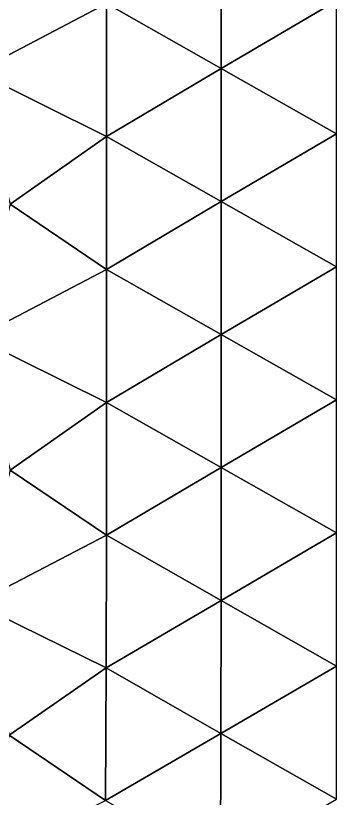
# Model space of a CAD drawing. Header units: metres. Extents: x 0 to 72, y -280 to 0.
# Drawn here: x 48 to 72.5, y -198.6 to -138.7 of the extents above; entities that cross this region are included whole.
import ezdxf

# ---------------------------------------------------------------- set-up
doc = ezdxf.new("R2010")
doc.units = ezdxf.units.M

msp = doc.modelspace()

# ---------------------------------------------------------------- linework, layer by layer
at = {"layer": 'layer', "color": 0}
for points in [[(44.9624, -143.028), (54.937, -137.783), (47.5752, -132.811)], [(63.7058, -142.764), (63.7031, -132.594), (54.937, -137.783)], [(63.7058, -142.764), (72.5, -137.585), (63.7031, -132.594)], [(72.5, -147.757), (72.5, -137.585), (63.7058, -142.764)], [(54.9391, -147.952), (54.937, -137.783), (44.9624, -143.028)], [(54.9391, -147.952), (63.7058, -142.764), (54.937, -137.783)], [(63.7063, -152.935), (63.7058, -142.764), (54.9391, -147.952)], [(63.7063, -152.935), (72.5, -147.757), (63.7058, -142.764)], [(47.5801, -153.146), (54.9391, -147.952), (44.9624, -143.028)], [(72.5, -157.93), (72.5, -147.757), (63.7063, -152.935)], [(54.9376, -158.121), (54.9391, -147.952), (47.5801, -153.146)], [(54.9376, -158.121), (63.7063, -152.935), (54.9391, -147.952)], [(44.9542, -163.361), (54.9376, -158.121), (47.5801, -153.146)], [(63.705, -163.106), (63.7063, -152.935), (54.9376, -158.121)], [(63.705, -163.106), (72.5, -157.93), (63.7063, -152.935)], [(72.5, -168.102), (72.5, -157.93), (63.705, -163.106)], [(54.9326, -168.289), (54.9376, -158.121), (44.9542, -163.361)], [(54.9326, -168.289), (63.705, -163.106), (54.9376, -158.121)], [(63.7012, -173.274), (63.705, -163.106), (54.9326, -168.289)], [(63.7012, -173.274), (72.5, -168.102), (63.705, -163.106)], [(47.5624, -173.474), (54.9326, -168.289), (44.9542, -163.361)], [(72.5, -178.275), (72.5, -168.102), (63.7012, -173.274)], [(54.9204, -178.449), (54.9326, -168.289), (47.5624, -173.474)], [(54.9204, -178.449), (63.7012, -173.274), (54.9326, -168.289)], [(44.9062, -183.66), (54.9204, -178.449), (47.5624, -173.474)], [(63.6933, -183.438), (63.7012, -173.274), (54.9204, -178.449)], [(63.6933, -183.438), (72.5, -178.275), (63.7012, -173.274)], [(72.5, -188.447), (72.5, -178.275), (63.6933, -183.438)], [(54.8988, -188.597), (54.9204, -178.449), (44.9062, -183.66)], [(54.8988, -188.597), (63.6933, -183.438), (54.9204, -178.449)], [(47.4932, -193.739), (54.8988, -188.597), (44.9062, -183.66)], [(63.6769, -193.593), (63.6933, -183.438), (54.8988, -188.597)], [(63.6769, -193.593), (72.5, -188.447), (63.6933, -183.438)], [(72.5, -198.62), (72.5, -188.447), (63.6769, -193.593)], [(54.8538, -198.718), (54.8988, -188.597), (47.4932, -193.739)], [(54.8538, -198.718), (63.6769, -193.593), (54.8988, -188.597)], [(44.7684, -203.818), (54.8538, -198.718), (47.4932, -193.739)], [(63.6408, -203.735), (63.6769, -193.593), (54.8538, -198.718)], [(63.6408, -203.735), (72.5, -198.62), (63.6769, -193.593)]]:
    msp.add_3dface(points, dxfattribs=at)

doc.saveas('drawing.dxf')
